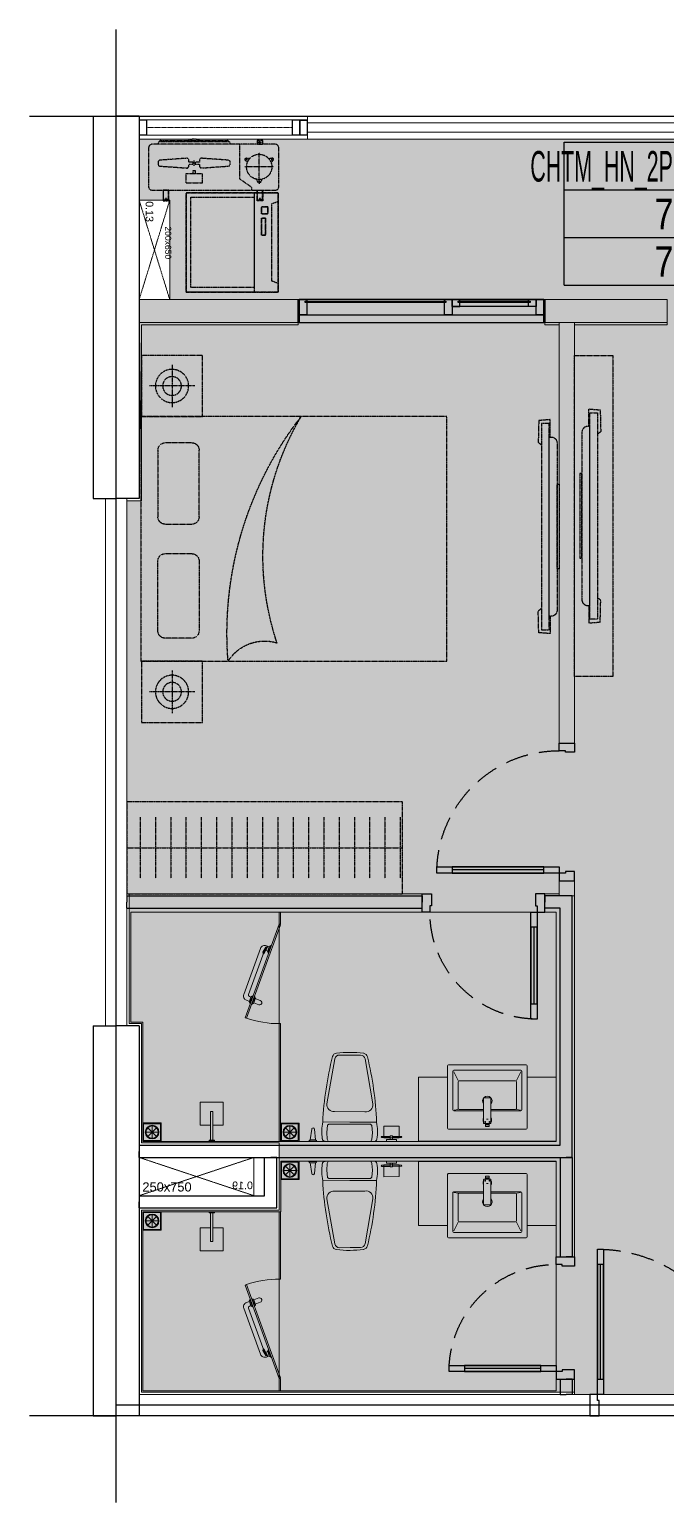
# Model space of a CAD drawing. Header units: millimetres. Extents: x -567 to 9600, y -567 to 9067.
# Drawn here: x -567 to 3602, y -567 to 9067 of the extents above; entities that cross this region are included whole.
import ezdxf
from ezdxf.enums import TextEntityAlignment as Align

# ---------------------------------------------------------------- set-up
doc = ezdxf.new("R2010")
doc.units = ezdxf.units.MM
for name, pattern in [('3PN B$0$HIDDENX2', [0.75, 0.5, -0.25]), ('CONTINOUS', [0]), ('DHDASHED4', [1.6, 0.8, -0.8]), ('HIDDEN', [9.525, 6.35, -3.175]), ('HIDDENX2', [0.75, 0.5, -0.25]), ('Xref Y2-Y4 ME$0$Xref MB Y2.Y4$0$Xr_truc thang N3 tang dien hinh$0$T-Can ho$0$HIDDEN3', [0.2, 0.1, -0.1])]:
    doc.linetypes.add(name, pattern=pattern)
doc.layers.get('0').update_dxf_attribs({"color": 231})
doc.layers.get('DefPoints').update_dxf_attribs({"color": 191})
doc.layers.add('2pn+g2', color=7, linetype='Continuous', true_color=0xeecdb4)
doc.layers.add('A-AREA-WALL-CENTER', color=210, linetype='Continuous', plot=False)
for name, color, linetype in [('A-CONC', 2, 'Continuous'), ('A-DOOR', 142, 'Continuous'), ('A-FURN', 251, 'DHDASHED4'), ('A-WALL', 1, 'Continuous')]:
    doc.layers.add(name, color=color, linetype=linetype)
for name, color, linetype, lineweight in [('A-Dien tich TT', 152, 'HIDDENX2', 5), ('A-EQPM', 127, 'Continuous', 9), ('A-FNSH', 253, 'Continuous', 9), ('A-RAIL', 153, 'Continuous', 9), ('A-Truc ky thuat', 162, 'Continuous', 0), ('A-WALL-INT', 31, 'Continuous', 20), ('A-WALL-PRTN', 6, 'Continuous', 9)]:
    doc.layers.add(name, color=color, linetype=linetype, lineweight=lineweight)
doc.styles.add('VTK_Arial', font='arial.ttf', dxfattribs={"width": 0.8})
doc.styles.add('Xref Y2-Y4 ME$0$Xref MB Y2.Y4$0$Xr_truc thang N3 tang dien hinh$0$T-Can ho$0$Arial', font='arial.ttf')

# ---------------------------------------------------------------- blocks, each defined once
blk = doc.blocks.new('DT-CAN')
at = {"layer": 'DefPoints'}
for p, q in [((-870.7, 0), (870.7, 0)), ((-870.7, -934.4), (-870.7, 0)), ((870.7, -934.4), (870.7, 0)), ((-870.7, -311.5), (870.7, -311.5)), ((-870.7, -622.9), (870.7, -622.9)), ((-870.7, -934.4), (870.7, -934.4))]:
    blk.add_line(p, q, dxfattribs=at)
at = {"layer": 'DefPoints', "color": 7, "style": 'VTK_Arial', "width": 0.5}
blk.add_attdef('LOAICAN', text='', height=200, dxfattribs=at).set_placement((0, -257.5), align=Align.CENTER)
at = {"layer": 'DefPoints', "color": 5, "style": 'VTK_Arial', "width": 0.8}
blk.add_attdef('DT-TT', text='', height=200, dxfattribs=at).set_placement((0, -569), align=Align.CENTER)
at = {"layer": 'DefPoints', "color": 6, "style": 'VTK_Arial', "width": 0.8}
blk.add_attdef('DT-TIM', text='', height=200, dxfattribs=at).set_placement((0, -880.4), align=Align.CENTER)
blk = doc.blocks.new('*U60')
blk.add_lwpolyline([(0, 0), (0, 250), (750, 250), (750, 0)], close=True)
at = {"linetype": 'Xref Y2-Y4 ME$0$Xref MB Y2.Y4$0$Xr_truc thang N3 tang dien hinh$0$T-Can ho$0$HIDDEN3'}
for points in [[(0, 0), (750, 250)], [(0, 250), (750, 0)]]:
    blk.add_lwpolyline(points, dxfattribs=at)
at = {"style": 'Xref Y2-Y4 ME$0$Xref MB Y2.Y4$0$Xr_truc thang N3 tang dien hinh$0$T-Can ho$0$Arial'}
blk.add_text('0.19', height=50, dxfattribs=at).set_placement((6.6, 42.7))
blk.add_attdef('--', text='', height=88, dxfattribs=at).set_placement((126.6, 189.6), align=Align.MIDDLE_CENTER)
blk = doc.blocks.new('*U11')
blk.add_lwpolyline([(0, 0), (0, 200), (650, 200), (650, 0)], close=True)
at = {"linetype": 'Xref Y2-Y4 ME$0$Xref MB Y2.Y4$0$Xr_truc thang N3 tang dien hinh$0$T-Can ho$0$HIDDEN3'}
for points in [[(0, 0), (650, 200)], [(0, 200), (650, 0)]]:
    blk.add_lwpolyline(points, dxfattribs=at)
at = {"style": 'Xref Y2-Y4 ME$0$Xref MB Y2.Y4$0$Xr_truc thang N3 tang dien hinh$0$T-Can ho$0$Arial'}
blk.add_text('0.13', height=50, dxfattribs=at).set_placement((6.6, 42.7))
blk.add_attdef('--', text='', height=88, dxfattribs=at).set_placement((126.6, 189.6), align=Align.MIDDLE_CENTER)
blk = doc.blocks.new('*U43')
at = {"linetype": 'HIDDEN', "ltscale": 0.3}
for p, q in [((650, 0), (0, 0)), ((0, 0), (0, -600)), ((0, 0), (0, -444.2)), ((0, 0), (650, 0)), ((650, -600), (650, 0)), ((650, 0), (650, -444.2)), ((30, -30), (620, -30)), ((30, -444.2), (30, -30)), ((620, -30), (620, -444.2)), ((0, -600), (0, -444.2)), ((650, -444.2), (0, -444.2)), ((620, -444.2), (30, -444.2)), ((650, -600), (650, -444.2)), ((56.2, -600), (72.3, -559.6)), ((72.3, -559.6), (577.7, -559.6)), ((373.1, -490.4), (373.1, -518.1)), ((483.8, -490.4), (373.1, -490.4)), ((373.1, -518.1), (483.8, -518.1)), ((483.8, -518.1), (483.8, -490.4)), ((511.5, -490.4), (511.5, -531.9)), ((557.7, -490.4), (511.5, -490.4)), ((511.5, -531.9), (557.7, -531.9)), ((557.7, -531.9), (557.7, -490.4)), ((577.7, -559.6), (593.8, -600)), ((0, -600), (650, -600)), ((0, -600), (650, -600))]:
    blk.add_line(p, q, dxfattribs=at)
for points in [[(650, -600), (0, -600), (0, 0), (650, 0)], [(650, -600), (0, -600), (0, -444.2), (0, 0), (650, 0), (650, -444.2)], [(30, -444.2), (30, -30), (620, -30), (620, -444.2)], [(483.8, -518.1), (373.1, -518.1), (373.1, -490.4), (483.8, -490.4)], [(557.7, -531.9), (511.5, -531.9), (511.5, -490.4), (557.7, -490.4)]]:
    blk.add_lwpolyline(points, close=True, dxfattribs=at)
blk = doc.blocks.new('E-CHUNG-CUCNONG-DH')
at = {"linetype": 'HIDDEN', "ltscale": 0.3}
for p, q in [((292.8, 313.7), (311.7, 313.7)), ((302.2, 304.3), (302.2, 323.2)), ((-127.5, 157.6), (-127.5, 194.3)), ((221.4, 195.2), (205, 204.7)), ((217.9, 208.1), (208.5, 191.8)), ((297.5, 56.8), (297.5, 245.7)), ((373.6, 195.2), (390, 204.7)), ((386.5, 191.8), (377.1, 208.1)), ((391.9, 151.3), (203.1, 151.3)), ((288.1, 53.9), (306.9, 53.9)), ((297.5, 63.4), (297.5, 44.5)), ((-302.2, -61.4), (-321.1, -61.4)), ((-311.7, -51.9), (-311.7, -70.8)), ((292.8, -61.4), (311.7, -61.4)), ((302.2, -51.9), (302.2, -70.8))]:
    blk.add_line(p, q, dxfattribs=at)
blk.add_lwpolyline([(-406.1, 0), (406.1, 0, 0.414214), (425, 18.9), (425, 275.9, 0.414214), (401.4, 299.6), (-401.4, 299.6, 0.414214), (-425, 275.9), (-425, 18.9, 0.414214)], format="xyb", close=True, dxfattribs=at)
for points in [[(-363.6, 299.6), (-357.7, 314.3, -0.306678), (-344.6, 323.2), (89.6, 323.2, -0.306678), (102.7, 314.3), (108.6, 299.6)], [(219, 177.2), (205.8, 194.1, -0.677033), (214.5, 209.3), (235.8, 206.2)], [(359.2, 206.2), (380.5, 209.3, -0.677033), (389.2, 194.1), (376, 177.2)], [(314.2, 70.4), (306.3, 50.4, -0.677033), (288.7, 50.4), (280.8, 70.4)]]:
    blk.add_lwpolyline(points, format="xyb", dxfattribs=at)
for points in [[(102.7, 314.3), (-357.7, 314.3)], [(250.3, 0), (250.3, 16.2), (170, 72.6), (170, 299.6)], [(286.2, 323.2), (286.2, 299.6)], [(318.3, 323.2), (318.3, 299.6)], [(-134.4, 106.2), (-134.4, 128.2), (-120.6, 128.2), (-120.6, 106.2)], [(-327.7, -70.8), (-327.7, 0)], [(-295.6, -70.8), (-295.6, 0)], [(286.2, -70.8), (286.2, 0)], [(318.3, -70.8), (318.3, 0)]]:
    blk.add_lwpolyline(points, dxfattribs=at)
for points in [[(283.3, 299.6), (321.1, 299.6), (321.1, 323.2), (283.3, 323.2)], [(-182.9, 47.4), (-72.1, 47.4), (-72.1, 106.2), (-182.9, 106.2)], [(283.3, 0), (321.1, 0), (321.1, -70.8), (283.3, -70.8)], [(-292.8, 0), (-330.6, 0), (-330.6, -70.8), (-292.8, -70.8)]]:
    blk.add_lwpolyline(points, close=True, dxfattribs=at)
for centre, radius in [((302.2, 313.7), 4.72), ((297.5, 151.3), 82.6), ((-311.7, -61.4), 4.72), ((302.2, -61.4), 4.72)]:
    blk.add_circle(centre, radius, dxfattribs=at)
blk.add_arc((-127.5, 257.1), 75.6, 61.04446, 118.95554, dxfattribs=at)
for points, weights, knots in [([(-162.1, 193.1), (-162.1, 188.2), (-162.1, 183.3), (-148.2, 183.3), (-134.3, 183.3), (-134.3, 175.9), (-134.3, 168.6), (-148.2, 168.6), (-162.1, 168.6), (-162.1, 163.7), (-162.1, 158.8), (-162.1, 152.4), (-166.6, 148), (-171, 143.6), (-177.1, 144.2), (-264, 150.3), (-350.9, 156.5), (-363.6, 157.6), (-363.6, 171.1), (-363.6, 175.9), (-363.6, 180.7), (-363.6, 194.3), (-350.9, 195.4), (-264, 201.6), (-177.1, 207.7), (-171, 208.2), (-166.6, 203.9), (-162.1, 199.5), (-162.1, 193.1)], [1, 1, 1, 1, 1, 1, 1, 1, 1, 1, 1, 0.916058650995, 1, 0.916058650995, 1, 1, 1, 0.734760240583, 1, 1, 1, 0.734760240583, 1, 1, 1, 0.916058650995, 1, 0.916058650995, 1], [0, 0, 0, 1, 1, 2, 2, 3, 3, 4, 4, 5, 5, 5.825313, 5.825313, 6.650626, 6.650626, 7.650626, 7.650626, 9.141593, 9.141593, 10.141593, 10.141593, 11.632559, 11.632559, 12.632559, 12.632559, 13.457872, 13.457872, 14.283185, 14.283185, 14.283185]), ([(95.9, 156.5), (9, 150.3), (-77.9, 144.2), (-84, 143.6), (-88.4, 148), (-92.9, 152.4), (-92.9, 158.8), (-92.9, 163.7), (-92.9, 168.6), (-106.8, 168.6), (-120.7, 168.6), (-120.7, 175.9), (-120.7, 183.3), (-106.8, 183.3), (-92.9, 183.3), (-92.9, 188.2), (-92.9, 193.1), (-92.9, 199.5), (-88.4, 203.9), (-84, 208.2), (-77.9, 207.7), (9, 201.6), (95.9, 195.4), (108.6, 194.3), (108.6, 180.7), (108.6, 175.9), (108.6, 171.1), (108.6, 157.6), (95.9, 156.5)], [1, 1, 1, 0.916058650995, 1, 0.916058650995, 1, 1, 1, 1, 1, 1, 1, 1, 1, 1, 1, 0.916058650995, 1, 0.916058650995, 1, 1, 1, 0.734760240583, 1, 1, 1, 0.734760240583, 1], [0, 0, 0, 1, 1, 1.825313, 1.825313, 2.650626, 2.650626, 3.650626, 3.650626, 4.650626, 4.650626, 5.650626, 5.650626, 6.650626, 6.650626, 7.650626, 7.650626, 8.475939, 8.475939, 9.301253, 9.301253, 10.301253, 10.301253, 11.792219, 11.792219, 12.792219, 12.792219, 14.283185, 14.283185, 14.283185])]:
    blk.add_rational_spline(points, weights, degree=2, knots=knots, dxfattribs=at)
blk = doc.blocks.new('E-CHUNG-LOUVER')
blk.add_line((1100, 150), (0, 150))
at = {"linetype": 'HIDDEN', "ltscale": 0.3}
blk.add_line((50, 75), (1000, 75), dxfattribs=at)
for points in [[(0, 150), (1100, 150), (1100, 0), (0, 0)], [(1050, 125), (0, 125), (0, 25), (1050, 25)], [(48.5, 123.5), (1.5, 123.5), (1.5, 26.5), (48.5, 26.5)], [(1048.5, 123.5), (1001.5, 123.5), (1001.5, 26.5), (1048.5, 26.5)], [(1100, 25), (1050, 25), (1050, 125), (1100, 125)], [(1097, 28), (1053, 28), (1053, 122), (1097, 122)]]:
    blk.add_lwpolyline(points, close=True)
for points in [[(50, 125), (0, 125), (0, 25), (50, 25), (50, 125), (0, 125)], [(1050, 125), (1000, 125), (1000, 25), (1050, 25), (1050, 125), (1000, 125)]]:
    blk.add_lwpolyline(points)
blk = doc.blocks.new('*U51')
blk.add_line((4880.1, 150), (0, 150))
for points in [[(0, 150), (4880.1, 150), (4880.1, 0), (0, 0)], [(0, 105), (4880.1, 105), (4880.1, 45), (0, 45)]]:
    blk.add_lwpolyline(points, close=True)
blk = doc.blocks.new('*U42')
blk.add_line((-100, -70), (-850, -70))
for points in [[(140, 0), (140, -60), (40, -60), (40, -50), (0, -50), (0, 0)], [(0, -50), (-950, -50), (-950, -90), (0, -90)], [(-100, -50), (-100, -90), (-850, -90), (-850, -50)], [(140, -1050), (140, -990), (40, -990), (40, -1000), (0, -1000), (0, -1050)]]:
    blk.add_lwpolyline(points, close=True)
at = {"linetype": '3PN B$0$HIDDENX2', "ltscale": 300}
blk.add_arc((0, -50), 950, 180, 270, dxfattribs=at)
blk = doc.blocks.new('*U55')
blk.add_line((-100, -70), (-600, -70))
for points in [[(120, 0), (120, -60), (40, -60), (40, -50), (0, -50), (0, 0)], [(0, -50), (-700, -50), (-700, -90), (0, -90)], [(-100, -50), (-100, -90), (-600, -90), (-600, -50)], [(120, -800), (120, -740), (40, -740), (40, -750), (0, -750), (0, -800)]]:
    blk.add_lwpolyline(points, close=True)
at = {"linetype": '3PN B$0$HIDDENX2', "ltscale": 300}
blk.add_arc((0, -50), 700, 180, 270, dxfattribs=at)
blk = doc.blocks.new('*U49')
at = {"linetype": 'HIDDEN', "ltscale": 0.3}
for points in [[(2100, 0), (2100, -250), (0, -250), (0, 0)], [(773.1, -33.8), (773.1, -48), (1326.9, -48), (1326.9, -33.8)], [(1725, -100), (1725, -150), (375, -150), (375, -100)]]:
    blk.add_lwpolyline(points, close=True, dxfattribs=at)
for points in [[(464.2, -93.8), (350.4, -93.8), (356.3, -167.7), (498.5, -171.1), (515.2, -150)], [(1635.8, -93.8), (1749.6, -93.8), (1743.7, -167.7), (1601.5, -171.1), (1584.8, -150)]]:
    blk.add_lwpolyline(points, dxfattribs=at)
blk.add_lwpolyline([(1635.8, -100), (1635.8, -86.3, 0.414214), (1597.4, -48), (502.6, -48, 0.414214), (464.2, -86.3), (464.2, -100)], format="xyb", close=True, dxfattribs=at)
blk = doc.blocks.new('F-PK-TV-01')
at = {"linetype": 'HIDDEN', "ltscale": 0.3}
for points in [[(0, -113.8), (0, 0), (-73.9, -5.9), (-77.3, -148.1), (-56.2, -164.8)], [(0, -1285.4), (0, -1399.2), (-73.9, -1393.3), (-77.3, -1251.1), (-56.2, -1234.4)]]:
    blk.add_lwpolyline(points, dxfattribs=at)
for points in [[(-6.2, -1374.6), (-56.2, -1374.6), (-56.2, -24.6), (-6.2, -24.6)], [(60, -422.7), (45.8, -422.7), (45.8, -976.5), (60, -976.5)]]:
    blk.add_lwpolyline(points, close=True, dxfattribs=at)
blk.add_lwpolyline([(-6.2, -1285.4), (7.4, -1285.4, 0.414214), (45.8, -1247), (45.8, -152.2, 0.414214), (7.4, -113.8), (-6.2, -113.8)], format="xyb", close=True, dxfattribs=at)
blk = doc.blocks.new('F-PN-GIUONG-2000X1600')
at = {"linetype": 'HIDDEN', "ltscale": 0.3}
for p, q in [((332.5, -150.5), (159.2, -150.5)), ((111.4, -198.4), (111.4, -655.8)), ((380.4, -655.8), (380.4, -198.4)), ((159.2, -703.7), (332.5, -703.7)), ((111.4, -1381), (111.4, -944.2)), ((159.2, -896.3), (332.5, -896.3)), ((380.4, -944.2), (380.4, -1381)), ((332.5, -1428.8), (159.2, -1428.8))]:
    blk.add_line(p, q, dxfattribs=at)
blk.add_lwpolyline([(2000, 0), (2000, -1600), (0, -1600), (0, 0), (2000, 0)], dxfattribs=at)
for centre, radius, start, end in [((2879.5, -182.5), 2316.9, 175.48135, 217.72002), ((808.7, 149.5), 281.8, 212.03819, 286.6668), ((159.2, -198.4), 47.8, 90, 180), ((332.5, -198.4), 47.8, 0, 90), ((2591, -687.7), 1793.5, 161.56279, 210.57443), ((159.2, -655.8), 47.8, 180, 270), ((332.5, -655.8), 47.8, 270, 0), ((159.2, -944.2), 47.8, 90, 180), ((332.5, -944.2), 47.8, 0, 90), ((159.2, -1381), 47.8, 180, 270), ((332.5, -1381), 47.8, 270, 0)]:
    blk.add_arc(centre, radius, start, end, dxfattribs=at)
blk = doc.blocks.new('F-PN-DONGIUONG-01')
at = {"linetype": 'HIDDEN', "ltscale": 0.3}
for p, q in [((-200, -348.1), (-200, -51.9)), ((-338.8, -200), (-61.2, -200))]:
    blk.add_line(p, q, dxfattribs=at)
blk.add_lwpolyline([(0, -400), (-400, -400), (-400, 0), (0, 0)], close=True, dxfattribs=at)
for radius in [108.5, 61.3]:
    blk.add_circle((-200, -200), radius, dxfattribs=at)
blk = doc.blocks.new('E-CHUNG-GATHOATSAN-01')
at = {"ltscale": 2}
for p, q in [((60, 20), (60, 100)), ((100, 60), (20, 60)), ((88.3, 88.3), (31.7, 31.7)), ((88.3, 31.7), (31.7, 88.3))]:
    blk.add_line(p, q, dxfattribs=at)
for points in [[(120, 120), (0, 120), (0, 0), (120, 0)], [(115, 115), (5, 115), (5, 5), (115, 5)]]:
    blk.add_lwpolyline(points, close=True, dxfattribs=at)
for radius in [45, 40]:
    blk.add_circle((60, 60), radius, dxfattribs=at)
blk = doc.blocks.new('E-VS-VOISENTAM-01')
at = {"color": 0}
blk.add_lwpolyline([(-105.3, -7.6), (-105.3, -75.1), (-255.3, -75.1), (-255.3, 74.9), (-105.3, 74.9), (-105.3, 7.4)], dxfattribs=at)
for points in [[(-195.1, -7.6), (-6.3, -7.6), (-6.3, 7.4), (-195.1, 7.4)], [(-6.3, -17.9), (0, -17.9), (0, 17.9), (-6.3, 17.9)]]:
    blk.add_lwpolyline(points, close=True, dxfattribs=at)
blk = doc.blocks.new('E-VS-LAVABO-01')
at = {"extrusion": (0, 0, -1)}
for p, q in [((-260, 86), (-260, 494)), ((-254, 500), (254, 500)), ((260, 494), (260, 86)), ((-225, 206), (-225, 459)), ((-219, 465), (219, 465)), ((-190.4, 397.6), (-218.8, 454.4)), ((-190, 213.5), (-190, 389)), ((-184, 395), (184, 395)), ((190, 213.5), (190, 389)), ((190.4, 397.6), (218.8, 454.4)), ((225, 459), (225, 206)), ((-24, 200), (-219, 200)), ((-217.6, 203), (-192.4, 208.4)), ((-24, 207.5), (-184, 207.5)), ((-22, 283.7), (22, 283.7)), ((184, 207.5), (24, 207.5)), ((219, 200), (24, 200)), ((217.6, 203), (192.4, 208.4)), ((-25.4, 150), (-26.5, 150)), ((-24, 150), (-24, 151.6)), ((-15.5, 128.2), (-13.1, 128.2)), ((-12.5, 124.1), (-12.5, 128.5)), ((-12.5, 99.6), (-12.5, 113.7)), ((-10.5, 115.7), (-7.5, 115.7)), ((10.5, 97.6), (-10.5, 97.6)), ((7.5, 115.5), (-7.5, 115.5)), ((5, 145), (-5, 145)), ((7.5, 115.7), (10.5, 115.7)), ((12.5, 123.8), (13.1, 123.8)), ((12.5, 99.6), (12.5, 113.7)), ((13.1, 126), (14.9, 126)), ((14.9, 123.8), (15.5, 123.8)), ((26.5, 150), (25.4, 150)), ((254, 80), (-254, 80))]:
    blk.add_line(p, q, dxfattribs=at)
for p, q in [((-260, 420), (-450, 420)), ((-450, 420), (-450, 0)), ((450, 420), (260, 420)), ((450, 0), (450, 420)), ((-450, 0), (450, 0))]:
    blk.add_line(p, q)
at = {"extrusion": (0, 0, -1), "flags": 128}
for points in [[(24, 119), (24, 281.7), (24, 282.4)], [(-24, 119), (-24, 281.7), (-24, 282.4)], [(-22, 117), (-15.6, 117), (15.6, 117), (22, 117)], [(12, 115), (14.4, 116.3), (15.6, 117)], [(12.8, 128.8), (15.5, 128.8), (15.5, 128.2), (13.1, 128.2), (13.1, 124.4), (15.5, 124.4), (15.5, 123.8), (12.8, 123.8), (15.5, 123.8)], [(11, 114), (10.5, 114), (-10.5, 114), (-11, 114)], [(10.5, 108.1), (0, 108.1), (-10.5, 108.1)], [(-15.6, 117), (-14.4, 116.3), (-12, 115)]]:
    blk.add_lwpolyline(points, dxfattribs=at)
for points in [[(22, 284.4), (-22, 284.4)], [(-12.5, 128.8), (-12.5, 123.8), (-13.1, 123.8), (-13.1, 126), (-14.9, 126), (-14.9, 123.8), (-15.5, 123.8), (-15.5, 128.8), (-14.9, 128.8), (-14.9, 126.6), (-13.1, 126.6), (-13.1, 128.8)]]:
    blk.add_lwpolyline(points, close=True, dxfattribs=at)
at = {"extrusion": (0, 0, -1)}
for centre, radius, start, end in [((254, 494), 6, 0, 90), ((-254, 494), 6, 90, 180), ((219, 459), 6, 0, 90), ((184, 389), 6, 0, 90), ((-184, 389), 6, 90, 180), ((-219, 459), 6, 90, 180), ((0, 265), 31, 320.62686, 219.37314), ((219, 206), 6, 270, 0), ((184, 213.5), 6, 270, 0), ((22, 281.7), 1.99, 0.21514, 90.21353), ((-22, 281.7), 1.99, 89.78647, 179.78486), ((-184, 213.5), 6, 180, 270), ((-219, 206), 6, 180, 270), ((0, 139.7), 27.5, 330.77713, 28.28414), ((0, 139.7), 26.5, 334.91237, 24.22074), ((22, 119), 2, 270, 0), ((12.8, 128.5), 0.298, 89.78647, 179.78486), ((12.8, 124.1), 0.298, 180.21514, 270.21353), ((12.8, 124.1), 0.298, 180.21514, 270.21353), ((10.5, 113.7), 2, 0, 39.64467), ((11, 112.5), 1.5, 0, 90), ((11, 109.6), 1.5, 270, 0), ((10.5, 99.6), 2, 270, 0), ((10.5, 113.7), 2, 40.21561, 90), ((-10.5, 113.7), 2, 90, 139.5327), ((-10.5, 99.6), 2, 180, 270), ((-11, 112.5), 1.5, 90, 180), ((-11, 109.6), 1.5, 180, 270), ((-10.5, 113.7), 2, 140.36277, 180), ((-22, 119), 2, 180, 270), ((0, 139.7), 26.5, 154.68391, 205.08763), ((0, 139.7), 27.5, 151.64819, 209.22287), ((254, 86), 6, 270, 0), ((-254, 86), 6, 180, 270)]:
    blk.add_arc(centre, radius, start, end, dxfattribs=at)
for centre, major_axis, start_param, end_param in [((-22, 282.4), (2, 0), 1.570796, 3.141593), ((22, 282.4), (-2, 0), 3.141593, 4.712389)]:
    blk.add_ellipse(centre, major_axis=major_axis, ratio=0.984382, start_param=start_param, end_param=end_param)
for points, knots in [([(-24, 150.6), (-24, 150.8), (-24, 151.4), (-24, 152.7), (-24, 154.5), (-24, 156.5), (-24, 158.3), (-24, 159.4), (-24, 159.7)], [0, 0, 0, 0, 0.170042, 0.387138, 0.569985, 0.748798, 0.931358, 1, 1, 1, 1]), ([(-10.5, 108.1), (-10.6, 108.1), (-10.7, 108.1), (-10.8, 108.1), (-11, 108.1), (-11, 108.1), (-11, 108.1)], [0, 0, 0, 0, 0.250855, 0.500152, 0.749125, 1, 1, 1, 1]), ([(10.5, 108.1), (10.6, 108.1), (10.7, 108.1), (10.8, 108.1), (11, 108.1), (11, 108.1), (11, 108.1)], [0, 0, 0, 0, 0.250855, 0.500152, 0.749125, 1, 1, 1, 1]), ([(24, 150.6), (24, 150.8), (24, 151.4), (24, 152.7), (24, 154.5), (24, 156.5), (24, 158.3), (24, 159.4), (24, 159.7)], [0, 0, 0, 0, 0.170042, 0.387138, 0.569985, 0.748798, 0.931358, 1, 1, 1, 1])]:
    blk.add_open_spline(points, degree=3, knots=knots)
blk = doc.blocks.new('E-VS-BONCAU-01')
for p, q in [((-145.5, -13.9), (-139.8, 0.5)), ((-148.9, -57.3), (-145.5, -13.9)), ((-146.2, -104.4), (-148.9, -57.3)), ((145.4, -15), (148.5, -58.4)), ((148.5, -58.4), (145.4, -105.5)), ((213.1, -0.8), (265.4, -1)), ((221.8, -9.6), (256.7, -9.7)), ((230.2, -79.4), (221.8, -9.6)), ((256.7, -9.7), (247.7, -79.5)), ((-0.5, -126.3), (-176.3, -125.6)), ((-136.7, -112.2), (-146.2, -104.4)), ((-0.4, -113.3), (-136.7, -112.2)), ((-0.5, -126.3), (-0.5, -126.3)), ((175.4, -127), (-0.5, -126.3)), ((135.8, -113.2), (-0.4, -113.3)), ((145.4, -105.5), (135.8, -113.2)), ((-150.9, -245), (-101.2, -539.8)), ((-100, -194.5), (98.5, -195.2)), ((149, -246.1), (97.1, -540.5)), ((-71.2, -564.4), (-2.2, -564.6)), ((-2.2, -564.6), (66.9, -564.9))]:
    blk.add_line(p, q)
for points in [[(-307.4, -12.3), (-240.3, -12.3), (-240.3, 0.4), (-307.4, 0.4)], [(-324.6, -100.9), (-223.3, -100.9), (-223.3, -24.5), (-324.6, -24.5)], [(-281.4, -35.9), (-281.4, -12.3), (-266.2, -12.3), (-266.2, -35.9)]]:
    blk.add_lwpolyline(points, close=True)
for points in [[(160.1, -0.6), (0, 0), (-160.1, 0.6)], [(139.8, -0.5), (145.4, -15)]]:
    blk.add_lwpolyline(points)
for points in [[(-337.2, -33.4), (-281.4, -33.4), (-281.4, -26.6), (-337.2, -26.6, 1)], [(-210.5, -33.4), (-266.2, -33.4), (-266.2, -26.6), (-210.5, -26.6, -1)]]:
    blk.add_lwpolyline(points, format="xyb", close=True)
for centre, radius, start, end in [((225.4, 2.7), 12.8, 195.93034, 253.62994), ((238.9, -79.4), 8.72, 179.78014, 359.78014), ((253.1, 2.6), 12.8, 285.93034, 343.62994)]:
    blk.add_arc(centre, radius, start, end)
for centre, major_axis, ratio, start_param, end_param in [((-160.1, -17.6), (-12.9, -12.8), 1, 3.926991, 5.363819), ((-160.1, -17.6), (-12.9, -12.8), 1, 3.926991, 5.363819), ((-160.1, -17.6), (-12.9, -12.8), 1, 3.926991, 5.363819), ((160, -18.8), (-12.9, -12.8), 1, 2.490163, 3.926991), ((160, -18.8), (-12.9, -12.8), 1, 2.490163, 3.926991), ((-309.7, -59.9), (-491.9, 11.9), 0.754969, 2.992228, 3.290957), ((1638.9, -88), (-275.8, 1956.4), 0.917923, 1.461172, 1.68042), ((-105.7, -239.6), (-32.1, 32.3), 1, 5.374496, 7.190108), ((103.9, -240.4), (-32.3, -32.1), 1, 2.23467, 4.050282), ((-85.9, -545.6), (-22.1, -22), 1, -0.518895, 0.614897), ((-85.9, -545.6), (-22.1, -22), 1, -0.518895, 0.614897), ((-71, -533.5), (-21.8, 21.9), 1, 0.993435, 2.351364), ((-9.9, -27.7), (-393.7, -390.7), 1, 0.641923, 0.802984), ((-9.9, -27.7), (-393.7, -390.7), 1, 0.641923, 0.802984), ((9.6, -27.8), (-390.7, 393.7), 1, 2.338609, 2.49967), ((9.6, -27.8), (-390.7, 393.7), 1, 2.338609, 2.49967), ((66.9, -534), (-21.8, 21.9), 1, 2.361025, 3.718954), ((81.7, -546.2), (-22.1, -22), 1, 0.955899, 2.089692), ((81.7, -546.2), (-22.1, -22), 1, 0.955899, 2.089692)]:
    blk.add_ellipse(centre, major_axis=major_axis, ratio=ratio, start_param=start_param, end_param=end_param)
at = {"extrusion": (0, 0, -1)}
for centre, major_axis, ratio, start_param, end_param in [((309.2, -62.3), (492, 8.1), 0.754969, 2.992228, 3.290957), ((-1639.5, -75.4), (-290.8, -1954.2), 0.917923, 4.602765, 4.822013)]:
    blk.add_ellipse(centre, major_axis=major_axis, ratio=ratio, start_param=start_param, end_param=end_param, dxfattribs=at)
blk = doc.blocks.new('*U50')
for p, q in [((0, -1500), (0.1, -80)), ((0, -1500), (0.1, -100)), ((-103.5, -271.2), (-78.5, -227.9)), ((-72.2, -266.6), (-55.1, -219.6)), ((-174.8, -548.5), (-191.9, -595.4)), ((-157.9, -554.6), (-175, -601.6))]:
    blk.add_line(p, q)
for points in [[(0, 0), (0, -80), (10, -80), (10, 0), (0, 0)], [(-100, -273.2), (-75, -229.9), (-78.5, -227.9), (-86.7, -230.1), (-105.7, -263), (-103.5, -271.2), (-100, -273.2)], [(-68.4, -267.9), (-51.3, -221), (-55.1, -219.6), (-62.8, -223.2), (-75.8, -258.9), (-72.2, -266.6), (-68.4, -267.9)], [(-171.1, -549.8), (-188.2, -596.8), (-191.9, -595.4), (-195.5, -587.8), (-182.5, -552), (-174.8, -548.5), (-171.1, -549.8)], [(-161.7, -553.3), (-178.8, -600.2), (-175, -601.6), (-167.3, -598), (-154.3, -562.3), (-157.9, -554.6), (-161.7, -553.3)], [(0, -730), (0, -1500), (10, -1500), (10, -730), (0, -730)]]:
    blk.add_lwpolyline(points)
blk.add_lwpolyline([(0, -80), (9.4, -83.4), (-213, -694.1), (-222.4, -690.8)], close=True)
for points in [[(-194.2, -584), (-213, -577.2, -0.414214), (-230.9, -538.7), (-121.4, -238, -0.414214), (-82.9, -220.1), (-64.1, -226.9), (-74.4, -255.1), (-83.8, -251.7, 0.414214), (-96.6, -257.7), (-199.3, -539.6, 0.414214), (-193.3, -552.4), (-183.9, -555.8), (-194.2, -584)], [(-166, -594.3), (-133.1, -606.2, 1), (-122.8, -578), (-155.7, -566.1), (-166, -594.3)]]:
    blk.add_lwpolyline(points, format="xyb")
at = {"ltscale": 5}
blk.add_arc((0, -80), 650, 250.87168, 270.3104, dxfattribs=at)
blk = doc.blocks.new('*U63')
blk.add_line((0, -150), (1600, -150))
at = {"ltscale": 2000}
for points in [[(0, 0), (0, -150), (-5, -150), (-5, 0)], [(1605, 0), (1605, -150), (1600, -150), (1600, 0)]]:
    blk.add_lwpolyline(points, close=True, dxfattribs=at)
for points in [[(1600, 0), (0, 0), (0, -100), (1600, -100)], [(0, 0), (50, 0), (50, -100), (0, -100)], [(950, 0), (1000, 0), (1000, -100), (950, -100)], [(1000, 0), (1550, 0), (1550, -45), (1000, -45)], [(1050, 0), (1000, 0), (1000, -45), (1050, -45)], [(1500, 0), (1550, 0), (1550, -45), (1500, -45)], [(1550, 0), (1600, 0), (1600, -100), (1550, -100)], [(40, -10), (960, -10), (960, -20), (40, -20)], [(1040, -10), (1510, -10), (1510, -20), (1040, -20)]]:
    blk.add_lwpolyline(points, close=True)
blk = doc.blocks.new('*U56')
blk.add_line((-100, -70), (-700, -70))
for points in [[(100, 0), (100, -60), (40, -60), (40, -50), (0, -50), (0, 0)], [(0, -50), (-800, -50), (-800, -90), (0, -90)], [(-100, -50), (-100, -90), (-700, -90), (-700, -50)], [(100, -900), (100, -840), (40, -840), (40, -850), (0, -850), (0, -900)]]:
    blk.add_lwpolyline(points, close=True)
at = {"linetype": '3PN B$0$HIDDENX2', "ltscale": 300}
blk.add_arc((0, -50), 800, 180, 270, dxfattribs=at)
blk = doc.blocks.new('*U57')
blk.add_line((-100, -70), (-600, -70))
for points in [[(120, 0), (120, -60), (40, -60), (40, -50), (0, -50), (0, 0)], [(0, -50), (-700, -50), (-700, -90), (0, -90)], [(-100, -50), (-100, -90), (-600, -90), (-600, -50)], [(120, -800), (120, -740), (40, -740), (40, -750), (0, -750), (0, -800)]]:
    blk.add_lwpolyline(points, close=True)
at = {"linetype": '3PN B$0$HIDDENX2', "ltscale": 300}
blk.add_arc((0, -50), 700, 180, 270, dxfattribs=at)
blk = doc.blocks.new('*U53')
at = {"linetype": 'HIDDEN', "ltscale": 0.3}
for p, q in [((86.1, 499.5), (86.1, 101.1)), ((186.1, 499.5), (186.1, 101.1)), ((286.1, 499.5), (286.1, 101.1)), ((386.1, 499.5), (386.1, 101.1)), ((486.1, 499.5), (486.1, 101.1)), ((586.1, 499.5), (586.1, 101.1)), ((686.1, 499.5), (686.1, 101.1)), ((786.1, 499.5), (786.1, 101.1)), ((886.1, 499.5), (886.1, 101.1)), ((986.1, 499.5), (986.1, 101.1)), ((1086.1, 499.5), (1086.1, 101.1)), ((1186.1, 499.5), (1186.1, 101.1)), ((1286.1, 499.5), (1286.1, 101.1)), ((1386.1, 499.5), (1386.1, 101.1)), ((1486.1, 499.5), (1486.1, 101.1)), ((1586.1, 499.5), (1586.1, 101.1)), ((1686.1, 499.5), (1686.1, 101.1)), ((1786.1, 499.5), (1786.1, 101.1)), ((0, 300), (1800, 300))]:
    blk.add_line(p, q, dxfattribs=at)
blk.add_lwpolyline([(0, 0), (1800, 0), (1800, 600), (0, 600)], close=True, dxfattribs=at)
blk = doc.blocks.new('*U88')
for p, q in [((0, -1170), (0.1, -80)), ((0, -1170), (0.1, -100)), ((-103.5, -271.2), (-78.5, -227.9)), ((-72.2, -266.6), (-55.1, -219.6)), ((-174.8, -548.5), (-191.9, -595.4)), ((-157.9, -554.6), (-175, -601.6))]:
    blk.add_line(p, q)
for points in [[(0, 0), (0, -80), (10, -80), (10, 0), (0, 0)], [(-100, -273.2), (-75, -229.9), (-78.5, -227.9), (-86.7, -230.1), (-105.7, -263), (-103.5, -271.2), (-100, -273.2)], [(-68.4, -267.9), (-51.3, -221), (-55.1, -219.6), (-62.8, -223.2), (-75.8, -258.9), (-72.2, -266.6), (-68.4, -267.9)], [(-171.1, -549.8), (-188.2, -596.8), (-191.9, -595.4), (-195.5, -587.8), (-182.5, -552), (-174.8, -548.5), (-171.1, -549.8)], [(-161.7, -553.3), (-178.8, -600.2), (-175, -601.6), (-167.3, -598), (-154.3, -562.3), (-157.9, -554.6), (-161.7, -553.3)], [(0, -730), (0, -1170), (10, -1170), (10, -730), (0, -730)]]:
    blk.add_lwpolyline(points)
blk.add_lwpolyline([(0, -80), (9.4, -83.4), (-213, -694.1), (-222.4, -690.8)], close=True)
for points in [[(-194.2, -584), (-213, -577.2, -0.414214), (-230.9, -538.7), (-121.4, -238, -0.414214), (-82.9, -220.1), (-64.1, -226.9), (-74.4, -255.1), (-83.8, -251.7, 0.414214), (-96.6, -257.7), (-199.3, -539.6, 0.414214), (-193.3, -552.4), (-183.9, -555.8), (-194.2, -584)], [(-166, -594.3), (-133.1, -606.2, 1), (-122.8, -578), (-155.7, -566.1), (-166, -594.3)]]:
    blk.add_lwpolyline(points, format="xyb")
at = {"ltscale": 5}
blk.add_arc((0, -80), 650, 250.87168, 270.3104, dxfattribs=at)

msp = doc.modelspace()

# ---------------------------------------------------------------- hatches: boundary and pattern name
at = {"layer": '2pn+g2', "ltscale": 0.3}
h = msp.add_hatch(color=256, dxfattribs=at)
h.dxf.hatch_style = 1
h.paths.add_polyline_path([(165, 155), (165, 165), (165, 1345), (1064.9, 1345), (1065.1, 1785), (164.5, 1785), (165, 2565), (85, 2565), (85, 3415), (70, 3415), (70, 5985), (165, 5985), (150, 7300), (350, 7300), (350, 7950), (150, 7950), (150, 8400), (150, 8350), (1250, 8350), (1250, 8350), (6130.1, 8350), (6130, 8335), (8685, 8335), (8685, 5985), (8835, 5985), (8835, 2515), (8700, 2515), (8700, 2400), (8685, 2400), (8684.7, 140), (2995, 140), (2995, 154.4), (2995, 154.7)])

# ---------------------------------------------------------------- linework, layer by layer
at = {"layer": 'A-AREA-WALL-CENTER'}
msp.add_lwpolyline([(0, 8425), (0, 8425), (0, 8500), (6130.1, 8500), (6130.1, 8425), (8925, 8425), (8925, 70), (0, 70)], close=True, dxfattribs=at)
at = {"layer": 'A-CONC'}
for p, q in [((-150, 8500), (0, 8500)), ((-150, 8500), (-150, 6000)), ((150, 8500), (0, 8500)), ((150, 8500), (150, 6000)), ((-150, 6000), (0, 6000)), ((150, 6000), (0, 6000)), ((-150, 2550), (0, 2550)), ((-150, 2550), (-150, 0)), ((150, 2550), (0, 2550)), ((150, 2550), (150, 0)), ((-150, 0), (0, 0)), ((150, 0), (0, 0))]:
    msp.add_line(p, q, dxfattribs=at)
at = {"layer": 'A-Dien tich TT', "linetype": 'CONTINOUS'}
msp.add_lwpolyline([(8684.7, 140), (2995, 140), (2995, 154.4), (2995, 154.7), (165, 155), (165, 165), (165, 1345), (1064.9, 1345), (1065.1, 1785), (164.5, 1785), (165, 2565), (85, 2565), (85, 3415), (70, 3415), (70, 5985), (165, 5985), (150, 7300), (350, 7300), (350, 7950), (150, 7950), (150, 8400), (150, 8400), (150, 8350), (1250, 8350), (1250, 8350), (6130.1, 8350)], dxfattribs=at)
at = {"layer": 'A-FNSH', "ltscale": 0.3}
for p, q in [((1190, 7150), (150, 7150)), ((150, 7150), (150, 6000)), ((1190, 7135), (165, 7135)), ((165, 7135), (165, 5985)), ((1190, 7150), (1190, 7142.5)), ((1190, 7135), (1190, 7142.5)), ((2800, 7150), (2800, 7142.5)), ((2800, 7150), (2895, 7150)), ((2800, 7135), (2800, 7142.5)), ((2800, 7135), (2895, 7135)), ((2895, 7150), (2895, 7142.5)), ((2895, 7135), (2895, 7142.5)), ((3600, 7150), (2995, 7150)), ((2995, 7150), (2995, 7142.5)), ((2995, 7135), (2995, 7142.5)), ((3600, 7135), (2995, 7135)), ((3600, 7150), (3600, 7142.5)), ((3600, 7135), (3600, 7142.5)), ((150, 6000), (70, 6000)), ((70, 6000), (70, 5992.5)), ((70, 5985), (70, 5992.5)), ((165, 5985), (70, 5985)), ((70, 3415), (70, 3407.5)), ((70, 3415), (2000, 3415)), ((70, 3400), (70, 3407.5)), ((70, 3400), (2000, 3400)), ((2000, 3415), (2000, 3407.5)), ((2000, 3400), (2000, 3407.5)), ((2000, 3320), (70, 3320)), ((70, 3320), (70, 2550)), ((2000, 3295), (95, 3295)), ((95, 3295), (95, 2575)), ((2000, 3320), (2000, 3307.5)), ((2000, 3295), (2000, 3307.5)), ((2050, 3295), (2710, 3295)), ((2900, 3320), (2800, 3320)), ((2800, 3320), (2800, 3307.5)), ((2800, 3295), (2800, 3307.5)), ((2875, 3295), (2800, 3295)), ((2875, 1795), (2875, 3295)), ((2900, 1770), (2900, 3320)), ((70, 2550), (150, 2550)), ((95, 2575), (175, 2575)), ((150, 2550), (150, 1770)), ((175, 2575), (175, 1795)), ((150, 1770), (2900, 1770)), ((175, 1795), (2875, 1795)), ((2875, 1640), (2875, 245.2)), ((2980, 240.2), (2987.5, 240.2)), ((2980, 240.2), (2980, 140)), ((2995, 240.2), (2987.5, 240.2)), ((2995, 240.2), (2995, 140)), ((2980, 140), (2987.5, 140)), ((2995, 140), (2987.5, 140))]:
    msp.add_line(p, q, dxfattribs=at)
at = {"layer": 'A-FNSH'}
for p, q in [((2800, 3415), (2800, 3407.5)), ((2800, 3415), (2895, 3415)), ((2800, 3400), (2800, 3407.5)), ((2800, 3400), (2895, 3400)), ((2895, 3415), (2895, 3407.5)), ((2895, 3400), (2895, 3407.5)), ((2980, 1040.2), (2980, 3400)), ((2980, 3400), (2987.5, 3400)), ((2995, 3400), (2987.5, 3400)), ((2995, 1040.2), (2995, 3400)), ((2900, 1690), (1050, 1690)), ((1050, 1690), (1050, 1360)), ((2875, 1665), (1075, 1665)), ((1075, 1665), (1075, 1335)), ((2875, 1040.2), (2875, 1665)), ((2900, 1040.2), (2900, 1690)), ((1050, 1360), (150, 1360)), ((150, 1360), (150, 140)), ((1075, 1335), (175, 1335)), ((175, 1335), (175, 165)), ((2875, 1040.2), (2887.5, 1040.2)), ((2900, 1040.2), (2887.5, 1040.2)), ((2980, 1040.2), (2987.5, 1040.2)), ((2995, 1040.2), (2987.5, 1040.2)), ((2875, 165), (2875, 240.2)), ((2875, 240.2), (2887.5, 240.2)), ((2900, 240.2), (2887.5, 240.2)), ((2900, 140), (2900, 240.2)), ((150, 140), (2900, 140)), ((175, 165), (2875, 165))]:
    msp.add_line(p, q, dxfattribs=at)
at = {"layer": 'A-WALL'}
for p, q in [((70, 3400), (70, 3360)), ((70, 3400), (2000, 3400)), ((2000, 3400), (2000, 3360)), ((2980, 3400), (2800, 3400)), ((2800, 3400), (2800, 3360)), ((2980, 1690), (2980, 3400)), ((70, 3320), (70, 3360)), ((70, 3320), (2000, 3320)), ((2000, 3320), (2000, 3360)), ((2800, 3320), (2800, 3360)), ((2900, 3320), (2800, 3320)), ((2900, 1770), (2900, 3320)), ((150, 1770), (150, 1730)), ((150, 1770), (2900, 1770)), ((150, 1690), (150, 1730)), ((150, 1690), (2980, 1690)), ((970, 1440), (970, 1690)), ((970, 1690), (1010, 1690)), ((1050, 1690), (1010, 1690)), ((1050, 1360), (1050, 1690)), ((2900, 1690), (2940, 1690)), ((2900, 1690), (2900, 1040.2)), ((2980, 1690), (2940, 1690)), ((2980, 1690), (2980, 1040.2)), ((150, 1440), (150, 1400)), ((150, 1440), (970, 1440)), ((150, 1360), (150, 1400)), ((150, 1360), (1050, 1360)), ((2900, 1040.2), (2940, 1040.2)), ((2980, 1040.2), (2940, 1040.2)), ((2900, 240.2), (2940, 240.2)), ((2900, 240.2), (2900, 140)), ((2980, 240.2), (2940, 240.2)), ((2980, 240.2), (2980, 140)), ((2900, 140), (2940, 140)), ((2980, 140), (2940, 140))]:
    msp.add_line(p, q, dxfattribs=at)
at = {"layer": 'A-WALL-INT'}
for p, q in [((2895, 7150), (2945, 7150)), ((2895, 7150), (2895, 4400)), ((2995, 7150), (2945, 7150)), ((2995, 7150), (2995, 4400)), ((-70, 6000), (0, 6000)), ((-70, 6000), (-70, 2550)), ((70, 6000), (0, 6000)), ((70, 6000), (70, 2550)), ((2895, 4400), (2945, 4400)), ((2995, 4400), (2945, 4400)), ((2895, 3400), (2895, 3500)), ((2895, 3500), (2945, 3500)), ((2995, 3500), (2945, 3500)), ((2995, 3400), (2995, 3500)), ((2895, 3400), (2945, 3400)), ((2995, 3400), (2945, 3400)), ((-70, 2550), (0, 2550)), ((70, 2550), (0, 2550)), ((150, 140), (150, 70)), ((150, 140), (3095, 140)), ((3095, 140), (3095, 70)), ((150, 0), (150, 70)), ((3095, 0), (3095, 70)), ((150, 0), (3095, 0))]:
    msp.add_line(p, q, dxfattribs=at)
at = {"layer": 'A-WALL-PRTN'}
for p, q in [((150, 7300), (150, 7225)), ((150, 7300), (1190, 7300)), ((150, 7150), (150, 7225)), ((1190, 7300), (1190, 7225)), ((1190, 7150), (1190, 7225)), ((2800, 7300), (2800, 7225)), ((2800, 7300), (3600, 7300)), ((2800, 7150), (2800, 7225)), ((3600, 7300), (3600, 7225)), ((3600, 7150), (3600, 7225)), ((150, 7150), (1190, 7150)), ((2800, 7150), (3600, 7150))]:
    msp.add_line(p, q, dxfattribs=at)
at = {"layer": 'DefPoints', "ltscale": 0.3}
for p, q in [((0, -566.6), (0, 9066.6)), ((-566.6, 8500), (9600, 8500)), ((9600, 0), (-566.6, 0))]:
    msp.add_line(p, q, dxfattribs=at)

# ---------------------------------------------------------------- block references
at = {"layer": 'A-DOOR', "linetype": 'HIDDEN'}
msp.add_blockref('*U63', (1195, 7300), dxfattribs=at)
at = {"layer": 'A-DOOR', "ltscale": 0.3, "xscale": -1}
for name, p, rotation in [('*U56', (2895, 3500), 180), ('*U55', (2800, 3295), 270), ('*U42', (3095, 140), 90), ('*U57', (2875, 240.2), 180)]:
    msp.add_blockref(name, p, dxfattribs=dict(at, rotation=rotation))
at = {"layer": 'A-EQPM'}
msp.add_blockref('*U50', (1064.5, 3295), dxfattribs=at)
at = {"layer": 'A-EQPM', "linetype": 'HIDDEN'}
for name, p, rotation in [('E-VS-BONCAU-01', (1525, 1795), 179.9228076344726), ('E-VS-VOISENTAM-01', (624.5, 1335), 90.00000000000001)]:
    msp.add_blockref(name, p, dxfattribs=dict(at, rotation=rotation))
for name, p in [('E-VS-LAVABO-01', (2425, 1795.6)), ('E-CHUNG-GATHOATSAN-01', (174.5, 1795.9)), ('E-CHUNG-GATHOATSAN-01', (1075, 1795))]:
    msp.add_blockref(name, p, dxfattribs=at)
at = {"layer": 'A-EQPM', "linetype": 'HIDDEN', "xscale": -1}
for name, p, rotation in [('E-VS-VOISENTAM-01', (624.5, 1795.9), 90), ('E-CHUNG-GATHOATSAN-01', (1075, 1665), 180), ('E-VS-BONCAU-01', (1525, 1665), 0.07719236552737208), ('E-VS-LAVABO-01', (2425, 1664.4), 180), ('E-CHUNG-GATHOATSAN-01', (174.5, 1335), 180)]:
    msp.add_blockref(name, p, dxfattribs=dict(at, rotation=rotation))
at = {"layer": 'A-EQPM', "xscale": -1, "rotation": 180}
msp.add_blockref('*U88', (1064.5, 165), dxfattribs=at)
at = {"layer": 'A-FURN', "linetype": 'HIDDEN'}
for name, p, rotation in [('E-CHUNG-CUCNONG-DH', (637, 8016.4), 359.9999999995845), ('*U49', (2995, 4835), 90)]:
    msp.add_blockref(name, p, dxfattribs=dict(at, rotation=rotation))
at = {"layer": 'A-FURN', "xscale": 0.9999978343900431, "yscale": 0.9999978343900431, "zscale": 0.9999978343900431, "rotation": 89.99999999958455}
msp.add_blockref('*U43', (458.1, 7349.2), dxfattribs=at)
at = {"layer": 'A-FURN', "linetype": 'HIDDEN', "xscale": -1, "rotation": 90}
for p in [(165, 6535), (165, 4535)]:
    msp.add_blockref('F-PN-DONGIUONG-01', p, dxfattribs=at)
at = {"layer": 'A-FURN', "xscale": -1, "rotation": 180}
for name, p in [('F-PN-GIUONG-2000X1600', (161.3, 4935)), ('F-PK-TV-01', (2835, 5115.8))]:
    msp.add_blockref(name, p, dxfattribs=at)
at = {"layer": 'A-FURN'}
msp.add_blockref('*U53', (70, 3415), dxfattribs=at)
at = {"layer": 'A-RAIL', "linetype": 'HIDDEN'}
for name, p in [('E-CHUNG-LOUVER', (150, 8350)), ('*U51', (1250, 8350))]:
    msp.add_blockref(name, p, dxfattribs=at)
at = {"layer": 'A-Truc ky thuat'}
ref = msp.add_blockref('*U11', (150, 7950), dxfattribs=dict(at, rotation=270))
ref.add_attrib('--', '200x650', dxfattribs={"layer": '0', "height": 40, "rotation": 270, "style": 'Xref Y2-Y4 ME$0$Xref MB Y2.Y4$0$Xr_truc thang N3 tang dien hinh$0$T-Can ho$0$Arial'}).set_placement((339.7, 7671.4), align=Align.MIDDLE_CENTER)
ref = msp.add_blockref('*U60', (900, 1440), dxfattribs=dict(at, xscale=-1))
ref.add_attrib('--', '250x750', dxfattribs={"layer": '0', "height": 60, "style": 'Xref Y2-Y4 ME$0$Xref MB Y2.Y4$0$Xr_truc thang N3 tang dien hinh$0$T-Can ho$0$Arial'}).set_placement((332, 1497.4, 0), align=Align.MIDDLE_CENTER)
at = {"layer": 'DefPoints'}
msp.add_blockref('DT-CAN', (3797, 8329.4), dxfattribs=at).add_auto_attribs({'DT-TIM': '75.03', 'DT-TT': '70.40', 'LOAICAN': 'CHTM_HN_2PNP_G2_8500X9000'})

doc.saveas('drawing.dxf')
